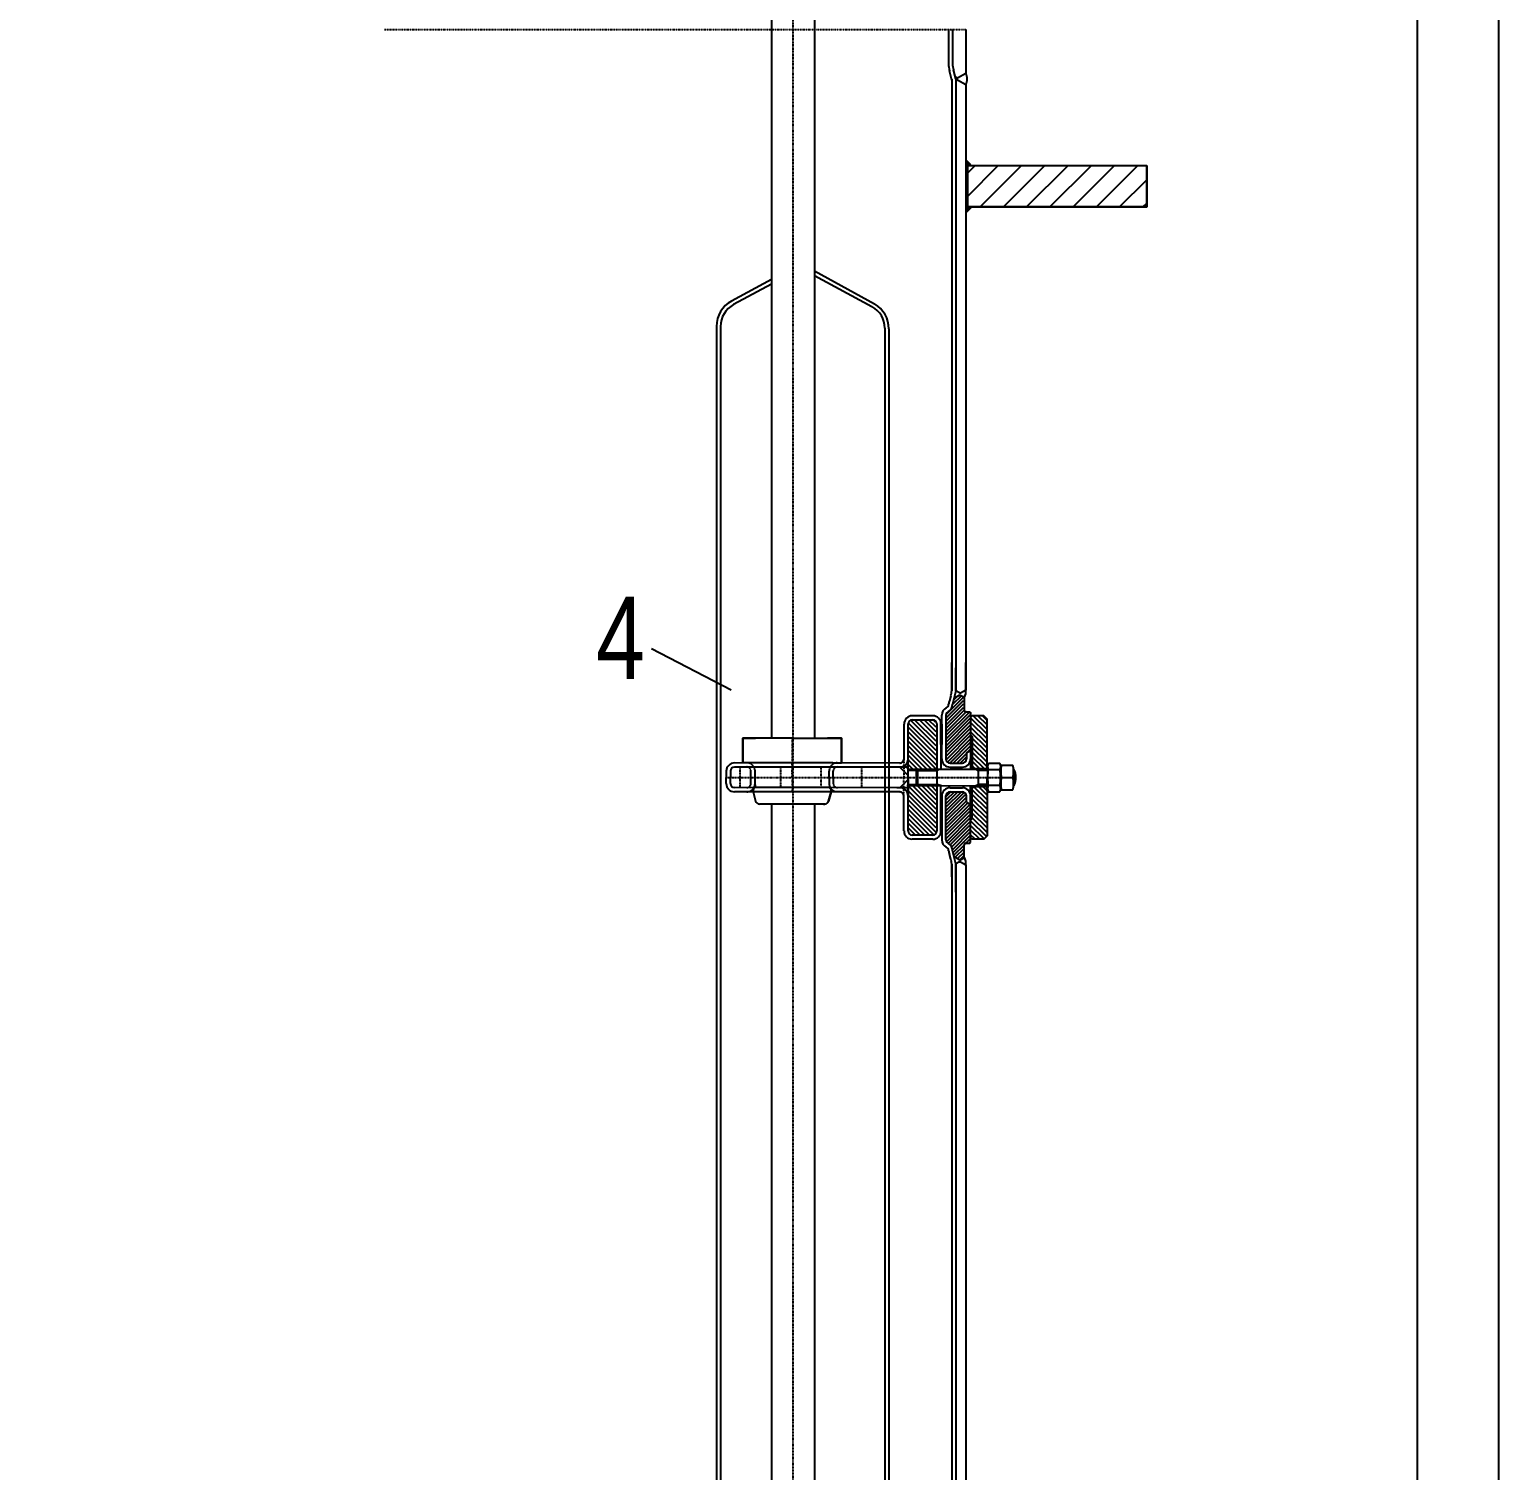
# Model space of a CAD drawing. Extents: x 77471 to 85881, y 26709 to 38599.
# Drawn here: x 84094 to 85880, y 34169 to 35921 of the extents above; entities that cross this region are included whole.
import ezdxf
from ezdxf.enums import TextEntityAlignment as Align

# ---------------------------------------------------------------- set-up
doc = ezdxf.new("R2010")
doc.units = 0
doc.header["$MEASUREMENT"] = 0
for name, pattern in [('DASHDOT', [1, 0.5, -0.25, 0, -0.25]), ('DASHED', [0.75, 0.5, -0.25]), ('DIVIDE', [1.25, 0.5, -0.25, 0, -0.25, 0, -0.25])]:
    doc.linetypes.add(name, pattern=pattern)
for name, color, linetype in [('1', 7, 'CONTINUOUS'), ('10', 7, 'CONTINUOUS'), ('15', 7, 'CONTINUOUS'), ('20', 7, 'CONTINUOUS'), ('21', 7, 'CONTINUOUS'), ('22', 7, 'CONTINUOUS'), ('30', 7, 'CONTINUOUS'), ('5', 7, 'CONTINUOUS'), ('60', 7, 'CONTINUOUS')]:
    doc.layers.add(name, color=color, linetype=linetype)
doc.styles.get("Standard").update_dxf_attribs({"font": 'txt', "height": 0.2})

msp = doc.modelspace()

# ---------------------------------------------------------------- linework, layer by layer
at = {"layer": '1', "color": 253, "linetype": 'Continuous'}
msp.add_lwpolyline([(77570.8, 26809), (85780.8, 26809), (85780.8, 38499), (77570.8, 38499), (77570.8, 26809)], dxfattribs=at)
at = {"layer": '10', "color": 2, "linetype": 'DASHDOT'}
for p, q in [((85021.8, 36653.1), (85021.8, 33067.2)), ((85020.7, 35059.1), (85020.7, 35029.1))]:
    msp.add_line(p, q, dxfattribs=at)
at = {"layer": '10', "color": 3, "linetype": 'Continuous'}
for p, q in [((84995.6, 36451.4), (84995.6, 35059.1)), ((85048, 36451.4), (85048, 35059.1)), ((85210.8, 35920.8), (85210.8, 35879.3)), ((85215.8, 35920.8), (85215.8, 35879.3)), ((85231.8, 35920.8), (85231.8, 35867.2)), ((85214.9, 35859.2), (85211.9, 35870.3)), ((85219.8, 35860.5), (85216.8, 35871.6)), ((85451.8, 35755), (85231.8, 35755)), ((85233.8, 35755), (85233.8, 35705)), ((85233.8, 35746.1), (85242.7, 35755)), ((85233.8, 35717.8), (85270.9, 35755)), ((85249.2, 35705), (85299.2, 35755)), ((85277.5, 35705), (85327.5, 35755)), ((85305.8, 35705), (85355.8, 35755)), ((85334.1, 35705), (85384.1, 35755)), ((85362.4, 35705), (85412.4, 35755)), ((85390.6, 35705), (85440.6, 35755)), ((85451.8, 35755), (85451.8, 35705)), ((85418.9, 35705), (85451.8, 35737.9)), ((85451.8, 35705), (85231.8, 35705)), ((85447.2, 35705), (85451.8, 35709.6)), ((85066.3, 34999.1), (84975.1, 34999.1)), ((84995.6, 34978.8), (84995.6, 33719.1)), ((85048, 34979.3), (85048, 33719.1))]:
    msp.add_line(p, q, dxfattribs=at)
at = {"layer": '10', "color": 3, "linetype": 'DIVIDE'}
msp.add_line((84525.4, 35920.8), (85231.8, 35920.8), dxfattribs=at)
at = {"layer": '10', "color": 92, "linetype": 'Continuous'}
for p, q in [((85214.8, 35860.4), (85214.8, 35116.8)), ((85219.8, 35860.5), (85219.8, 35116.6)), ((85231.8, 35853.7), (85231.8, 35117.6)), ((85214.8, 35117.1), (85214.8, 35151.2)), ((85219.7, 35151.2), (85219.7, 35116.9)), ((85231.8, 35117.9), (85231.8, 35151.2)), ((85214.7, 35132.7), (85214.7, 35116.9)), ((85219.8, 35116.9), (85219.8, 35144.9)), ((85219.7, 35116.9), (85215.7, 35100.7)), ((85224.3, 35114.3), (85219.7, 35116.9)), ((85224.3, 35114.3), (85225.4, 35114.3)), ((85225.4, 35114.3), (85231.8, 35117.9)), ((85228.7, 35104.6), (85207.7, 35083.6)), ((85228.7, 35100.4), (85207.7, 35079.4)), ((85228.7, 35096.1), (85207.7, 35075.1)), ((85228.7, 35108.8), (85207.8, 35087.9)), ((85213.8, 35110.7), (85211.9, 35104.8)), ((85226.5, 35110.8), (85215.7, 35100)), ((85224.3, 35111.4), (85217.5, 35107.5)), ((85221, 35109.5), (85217.6, 35106.2)), ((85224.3, 35111.4), (85225.4, 35111.4)), ((85225.4, 35111.4), (85229.7, 35109)), ((85229.7, 35109), (85229.7, 35093.4)), ((85202.7, 35033.9), (85202.7, 35087.2)), ((85229.1, 35092.3), (85207.7, 35070.9)), ((85232.6, 35091.5), (85207.7, 35066.6)), ((85236.8, 35091.4), (85207.7, 35062.4)), ((85237.7, 35088.1), (85207.7, 35058.1)), ((85207.7, 35087.2), (85207.7, 35033.9)), ((85237.7, 35083.9), (85207.7, 35053.9)), ((85237.7, 35079.7), (85207.7, 35049.7)), ((85231.7, 35091.4), (85236.7, 35091.4)), ((85236.7, 35091.4), (85237.7, 35090.4)), ((85237.7, 35090.4), (85237.7, 35021.4)), ((85237.7, 35075.4), (85207.7, 35045.4)), ((85237.7, 35071.2), (85207.7, 35041.2)), ((85237.7, 35066.9), (85207.7, 35036.9)), ((85237.7, 35062.7), (85207.9, 35032.8)), ((84960.7, 35059.1), (84960.7, 35029.1)), ((85020.7, 35059.1), (84960.7, 35059.1)), ((84960.7, 35059.1), (84960.7, 35029.1)), ((84961.1, 35059.1), (84960.7, 35058.7)), ((85020.7, 35059.1), (85080.7, 35059.1)), ((85080.5, 35059.1), (85080.7, 35058.8)), ((85080.7, 35059.1), (85080.7, 35029.1)), ((85080.7, 35059.1), (85080.7, 35029.1)), ((85202.1, 35051.5), (85201.7, 35051.1)), ((85202.7, 35050.7), (85201.7, 35049.7)), ((85202.7, 35049.3), (85201.7, 35050.3)), ((85202.7, 35049.3), (85201.7, 35048.3)), ((85202.7, 35047.9), (85201.7, 35048.9)), ((85202.7, 35047.9), (85201.7, 35046.9)), ((85202.7, 35046.4), (85201.7, 35047.4)), ((85202.7, 35046.4), (85201.7, 35045.4)), ((85202.7, 35045), (85201.7, 35046)), ((85202.7, 35045), (85201.7, 35044)), ((85202.7, 35043.6), (85201.7, 35044.6)), ((85202.7, 35043.6), (85201.7, 35042.6)), ((85202.7, 35042.2), (85201.7, 35043.2)), ((85202.1, 35041.5), (85201.7, 35041.8)), ((85202.7, 35050.7), (85202, 35051.5)), ((85202.7, 35042.2), (85202, 35041.5)), ((85237.7, 35058.4), (85209.6, 35030.2)), ((85237.7, 35054.2), (85212.6, 35029)), ((85237.7, 35050), (85216.7, 35029)), ((85232.7, 35041.5), (85237.7, 35044.3)), ((85237.7, 35045.7), (85234.5, 35042.5)), ((84960.7, 35029.3), (84961, 35029.1)), ((84960.7, 35029.3), (84961, 35029.1)), ((84965.7, 35029.1), (84960.7, 35029.1)), ((84965.7, 35029.1), (84960.7, 35029.1)), ((85070.2, 35029.1), (85080.7, 35029.1)), ((85070.2, 35029.1), (85080.7, 35029.1)), ((85212.7, 35029), (85227.7, 35029)), ((85212.7, 35024), (85227.7, 35024)), ((85232.7, 35040.7), (85221, 35029)), ((85232.7, 35036.5), (85225.2, 35029)), ((85232, 35031.4), (85230.4, 35029.9)), ((85232.7, 35041.5), (85232.7, 35034)), ((84973.4, 34993.8), (84976.4, 34982.8)), ((84973.4, 34993.8), (84976.4, 34982.8)), ((84974.8, 34998.7), (84974.7, 34998.7)), ((84974.8, 34998.7), (84974.7, 34998.7)), ((85068.1, 34993.8), (85065.1, 34982.8)), ((85065.1, 34982.8), (85068.1, 34993.8)), ((85066.7, 34998.7), (85066.8, 34998.7)), ((85066.7, 34998.7), (85066.8, 34998.7)), ((85202.7, 34989), (85202.7, 34935.7)), ((85213.8, 34994), (85207.7, 34987.9)), ((85218, 34994), (85207.7, 34983.7)), ((85222.3, 34994), (85207.7, 34979.4)), ((85226.5, 34994), (85207.7, 34975.2)), ((85230, 34993.2), (85207.7, 34970.9)), ((85232.1, 34991), (85207.7, 34966.7)), ((85207.7, 34935.7), (85207.7, 34989)), ((85212.7, 34999), (85227.7, 34999)), ((85212.7, 34994), (85227.7, 34994)), ((85232.7, 34981.5), (85232.7, 34989)), ((85237.7, 34932.5), (85237.7, 35001.5)), ((85060.3, 34979.1), (84981.2, 34979.1)), ((85027.2, 34979.1), (85014.2, 34979.1)), ((85026.9, 34979.1), (85014.5, 34979.1)), ((85058.7, 34979.1), (85060.3, 34979.1)), ((85202.1, 34981.4), (85201.7, 34981.1)), ((85202.7, 34980.7), (85201.7, 34979.7)), ((85202.7, 34979.3), (85201.7, 34980.3)), ((85202.7, 34979.3), (85201.7, 34978.3)), ((85202.7, 34977.9), (85201.7, 34978.9)), ((85202.7, 34977.9), (85201.7, 34976.9)), ((85202.7, 34976.5), (85201.7, 34977.5)), ((85202.7, 34976.5), (85201.7, 34975.5)), ((85202.7, 34975), (85201.7, 34976)), ((85202.7, 34975), (85201.7, 34974)), ((85202.7, 34973.6), (85201.7, 34974.6)), ((85202.7, 34973.6), (85201.7, 34972.6)), ((85202.7, 34972.2), (85201.7, 34973.2)), ((85202.1, 34971.4), (85201.7, 34971.8)), ((85202.7, 34980.7), (85202, 34981.4)), ((85202.7, 34972.2), (85202, 34971.4)), ((85232.7, 34987.5), (85207.7, 34962.5)), ((85232.7, 34983.2), (85207.7, 34958.2)), ((85234.3, 34980.5), (85207.7, 34954)), ((85237, 34979), (85207.7, 34949.7)), ((85237.7, 34975.5), (85207.7, 34945.5)), ((85237.7, 34971.2), (85207.7, 34941.2)), ((85232.7, 34981.5), (85237.7, 34978.6)), ((85237.7, 34967), (85207.7, 34937)), ((85237.7, 34962.8), (85208.3, 34933.3)), ((85237.7, 34958.5), (85210.5, 34931.3)), ((85237.7, 34954.3), (85212.9, 34929.4)), ((85237.7, 34950), (85214.7, 34927)), ((85237.7, 34945.8), (85215.6, 34923.6)), ((85237.7, 34941.5), (85216.5, 34920.3)), ((85237.7, 34937.3), (85231.9, 34931.5)), ((85213.8, 34912.2), (85211.9, 34918.1)), ((85219.7, 34906.3), (85215.7, 34922.5)), ((85229.7, 34929.3), (85217.5, 34917)), ((85229.7, 34925.1), (85219.1, 34914.4)), ((85229.7, 34920.8), (85221.8, 34912.9)), ((85229.7, 34913.9), (85229.7, 34929.5)), ((85231.7, 34931.5), (85236.7, 34931.5)), ((85237.7, 34933.1), (85236.1, 34931.5)), ((85236.7, 34931.5), (85237.7, 34932.5)), ((85214.7, 34890.5), (85214.7, 34906.3)), ((85214.8, 34906.1), (85214.8, 33776.8)), ((85214.8, 34906.1), (85214.8, 34872)), ((85224.3, 34911.5), (85217.5, 34915.4)), ((85224.3, 34909), (85219.7, 34906.3)), ((85219.7, 34872), (85219.7, 34906.3)), ((85219.8, 34906.3), (85219.8, 33776.6)), ((85219.8, 34906.3), (85219.8, 34878.3)), ((85224.3, 34911.5), (85225.4, 34911.5)), ((85224.3, 34909), (85225.4, 34909)), ((85229.7, 34916.6), (85224.6, 34911.5)), ((85225.4, 34911.5), (85229.7, 34913.9)), ((85225.4, 34909), (85231.8, 34905.3)), ((85231.8, 34905.3), (85231.8, 33777.6)), ((85231.8, 34905.3), (85231.8, 34872))]:
    msp.add_line(p, q, dxfattribs=at)
at = {"layer": '10', "color": 1, "linetype": 'Continuous'}
for p, q in [((85201.9, 35051.5), (85201.7, 35051.3)), ((85202.3, 35051.5), (85201.7, 35050.9)), ((85202.7, 35051.5), (85201.7, 35050.5)), ((85202.7, 35050.2), (85201.7, 35051.2)), ((85202.7, 35051), (85201.7, 35050)), ((85202.7, 35049.8), (85201.7, 35050.8)), ((85202.7, 35050.6), (85201.7, 35049.6)), ((85202.7, 35049.4), (85201.7, 35050.4)), ((85202.7, 35050.2), (85201.7, 35049.2)), ((85202.7, 35049), (85201.7, 35050)), ((85202.7, 35049.8), (85201.7, 35048.8)), ((85202.7, 35048.5), (85201.7, 35049.5)), ((85202.7, 35049.3), (85201.7, 35048.3)), ((85202.7, 35048.1), (85201.7, 35049.1)), ((85202.7, 35048.9), (85201.7, 35047.9)), ((85202.7, 35047.7), (85201.7, 35048.7)), ((85202.7, 35048.5), (85201.7, 35047.5)), ((85202.7, 35047.3), (85201.7, 35048.3)), ((85202.7, 35048.1), (85201.7, 35047.1)), ((85202.7, 35046.8), (85201.7, 35047.8)), ((85202.7, 35047.7), (85201.7, 35046.7)), ((85202.7, 35046.4), (85201.7, 35047.4)), ((85202.7, 35047.2), (85201.7, 35046.2)), ((85202.7, 35046), (85201.7, 35047)), ((85202.7, 35046.8), (85201.7, 35045.8)), ((85202.7, 35045.6), (85201.7, 35046.6)), ((85202.7, 35046.4), (85201.7, 35045.4)), ((85202.7, 35045.1), (85201.7, 35046.1)), ((85202.7, 35046), (85201.7, 35045)), ((85202.7, 35044.7), (85201.7, 35045.7)), ((85202.7, 35045.5), (85201.7, 35044.5)), ((85202.7, 35044.3), (85201.7, 35045.3)), ((85202.7, 35045.1), (85201.7, 35044.1)), ((85202.7, 35043.9), (85201.7, 35044.9)), ((85202.7, 35044.7), (85201.7, 35043.7)), ((85202.7, 35043.4), (85201.7, 35044.4)), ((85202.7, 35044.3), (85201.7, 35043.3)), ((85202.7, 35043), (85201.7, 35044)), ((85202.7, 35043.8), (85201.7, 35042.8)), ((85202.7, 35042.6), (85201.7, 35043.6)), ((85202.7, 35043.4), (85201.7, 35042.4)), ((85202.7, 35042.2), (85201.7, 35043.2)), ((85202.7, 35043), (85201.7, 35042)), ((85202.7, 35041.7), (85201.7, 35042.7)), ((85202.7, 35042.6), (85201.7, 35041.6)), ((85202.6, 35041.5), (85201.7, 35042.3)), ((85202.2, 35041.5), (85201.7, 35041.9)), ((85202.7, 35050.7), (85201.9, 35051.5)), ((85202.7, 35042.1), (85202.1, 35041.5)), ((85202.7, 35051.1), (85202.4, 35051.5)), ((85201.8, 35041.5), (85201.7, 35041.5)), ((85202.7, 35041.7), (85202.5, 35041.5)), ((85202.6, 34981.4), (85201.7, 34980.6)), ((85202.2, 34981.4), (85201.7, 34981)), ((85201.8, 34981.4), (85201.7, 34981.4)), ((85202.7, 34980.3), (85201.7, 34981.3)), ((85202.7, 34981.2), (85201.7, 34980.2)), ((85202.7, 34979.9), (85201.7, 34980.9)), ((85202.7, 34980.7), (85201.7, 34979.7)), ((85202.7, 34979.5), (85201.7, 34980.5)), ((85202.7, 34980.3), (85201.7, 34979.3)), ((85202.7, 34979.1), (85201.7, 34980.1)), ((85202.7, 34979.9), (85201.7, 34978.9)), ((85202.7, 34978.6), (85201.7, 34979.6)), ((85202.7, 34979.5), (85201.7, 34978.5)), ((85202.7, 34978.2), (85201.7, 34979.2)), ((85202.7, 34979), (85201.7, 34978)), ((85202.7, 34977.8), (85201.7, 34978.8)), ((85202.7, 34978.6), (85201.7, 34977.6)), ((85202.7, 34977.4), (85201.7, 34978.4)), ((85202.7, 34978.2), (85201.7, 34977.2)), ((85202.7, 34977), (85201.7, 34978)), ((85202.7, 34977.8), (85201.7, 34976.8)), ((85202.7, 34976.5), (85201.7, 34977.5)), ((85202.7, 34977.3), (85201.7, 34976.3)), ((85202.7, 34976.1), (85201.7, 34977.1)), ((85202.7, 34976.9), (85201.7, 34975.9)), ((85202.7, 34975.7), (85201.7, 34976.7)), ((85202.7, 34976.5), (85201.7, 34975.5)), ((85202.7, 34975.3), (85201.7, 34976.3)), ((85202.7, 34976.1), (85201.7, 34975.1)), ((85202.7, 34974.8), (85201.7, 34975.8)), ((85202.7, 34975.6), (85201.7, 34974.6)), ((85202.7, 34974.4), (85201.7, 34975.4)), ((85202.7, 34975.2), (85201.7, 34974.2)), ((85202.7, 34974), (85201.7, 34975)), ((85202.7, 34974.8), (85201.7, 34973.8)), ((85202.7, 34973.6), (85201.7, 34974.6)), ((85202.7, 34974.4), (85201.7, 34973.4)), ((85202.7, 34973.1), (85201.7, 34974.1)), ((85202.7, 34973.9), (85201.7, 34972.9)), ((85202.7, 34972.7), (85201.7, 34973.7)), ((85202.7, 34973.5), (85201.7, 34972.5)), ((85202.7, 34972.3), (85201.7, 34973.3)), ((85202.7, 34973.1), (85201.7, 34972.1)), ((85202.7, 34971.9), (85201.7, 34972.9)), ((85202.7, 34972.7), (85201.7, 34971.7)), ((85202.7, 34971.4), (85201.7, 34972.4)), ((85202.3, 34971.4), (85201.7, 34972)), ((85201.9, 34971.4), (85201.7, 34971.6)), ((85202.7, 34972.3), (85201.9, 34971.4)), ((85202.7, 34980.8), (85202.1, 34981.4)), ((85202.7, 34971.8), (85202.4, 34971.4)), ((85202.7, 34981.2), (85202.5, 34981.4))]:
    msp.add_line(p, q, dxfattribs=at)
at = {"layer": '10', "color": 253, "linetype": 'Continuous'}
msp.add_lwpolyline([(77472.1, 38597.2), (85879.6, 38597.2), (85879.6, 26710.8), (77472.1, 26710.8), (77472.1, 38597.2)], dxfattribs=at)
at = {"layer": '10', "color": 3, "linetype": 'Continuous'}
msp.add_lwpolyline([(85219.8, 35858.3), (85221.8, 35859.5), (85221.8, 35859.5), (85231.8, 35853.7), (85231.8, 35853.7, 0.262314), (85231.8, 35867.2), (85231.8, 35867.2), (85221.8, 35861.5), (85221.8, 35861.5), (85219.1, 35863), (85219.1, 35863), (85219.8, 35860.5), (85219.8, 35860.5)], format="xyb", close=True, dxfattribs=at)
msp.add_lwpolyline([(85233.8, 35705), (85451.8, 35705), (85451.8, 35755), (85233.8, 35755)], close=True, dxfattribs=at)
at = {"layer": '10', "color": 92, "linetype": 'Continuous'}
for points in [[(85070.2, 35029.1), (84960.7, 35029.1), (84960.7, 35059.1), (84976.4, 35059.1)], [(85070.2, 35029.1), (85080.7, 35029.1), (85080.7, 35059.1), (85063.9, 35059.1)]]:
    msp.add_lwpolyline(points, dxfattribs=at)
for points in [[(85202.7, 35051.5), (85201.7, 35051.5), (85201.7, 35041.5), (85202.7, 35041.5)], [(85202.7, 34971.4), (85201.7, 34971.4), (85201.7, 34981.4), (85202.7, 34981.4)]]:
    msp.add_lwpolyline(points, close=True, dxfattribs=at)
at = {"layer": '10', "color": 3, "linetype": 'Continuous'}
for radius in [35, 30]:
    msp.add_arc((85245.8, 35879.3), radius, 180, 195.0021, dxfattribs=at)
at = {"layer": '10', "color": 92, "linetype": 'Continuous'}
for centre, radius, start, end in [((85194.7, 35117.1), 20, 342.1546, 0.0007), ((85212.7, 35087.2), 10, 117.6728, 180), ((85205.4, 35100.9), 5.6, 299.3823, 355.7801), ((85205.7, 35100.4), 10, 299.5877, 360), ((85230.9, 35098.3), 20.1, 161.2249, 173.6632), ((85212.7, 35087.2), 5, 113.9664, 180), ((85231.7, 35093.4), 2, 180, 270), ((85212.7, 35034), 10, 180, 270), ((85212.7, 35034), 5, 180, 270), ((85227.7, 35034), 5, 270, 360), ((85227.7, 35034), 10, 270, 360), ((84978.2, 34995.1), 5, 135, 194.9971), ((84978.2, 34995.1), 5, 135, 194.9971), ((84971.2, 35002.3), 5, 315, 360), ((85063.2, 34995.1), 5, 345.0029, 45), ((85063.2, 34995.1), 5, 345.0029, 45), ((85212.7, 34989), 10, 90, 180), ((85212.7, 34989), 5, 90, 180), ((85227.7, 34989), 10, 0, 90), ((85227.7, 34989), 5, 0, 90), ((84981.2, 34984.1), 5, 194.9951, 270), ((84981.2, 34984.1), 5, 194.9951, 270), ((85060.3, 34984.1), 5, 270, 345.0049), ((85060.3, 34984.1), 5, 270, 345.0049), ((85212.7, 34935.7), 10, 180, 242.3272), ((85212.7, 34935.7), 5, 180, 246.0336), ((85205.4, 34922), 5.6, 4.2199, 60.6177), ((85205.7, 34922.5), 10, 360, 60.4123), ((85230.9, 34924.6), 20.1, 186.3368, 198.7751), ((85231.7, 34929.5), 2, 90, 180), ((85194.7, 34906.1), 20, 359.9993, 17.8454)]:
    msp.add_arc(centre, radius, start, end, dxfattribs=at)
at = {"layer": '10', "color": 3, "linetype": 'Continuous'}
for points in [[(85231.8, 35754.9), (85231.8, 35763.6), (85240.4, 35754.9)], [(85231.8, 35705), (85231.8, 35696.4), (85240.4, 35705)]]:
    msp.add_solid(points, dxfattribs=at)
at = {"layer": '15', "color": 1, "linetype": 'Continuous'}
msp.add_line((84946.7, 35117.4), (84849.9, 35168), dxfattribs=at)
at = {"layer": '15', "color": 92, "linetype": 'Continuous'}
msp.add_line((84971, 35059.1), (84976.4, 35059.1), dxfattribs=at)
msp.add_lwpolyline([(84971.2, 35029.1), (84960.7, 35029.1), (84960.7, 35059.1), (84970.8, 35059.1)], dxfattribs=at)
for centre, start, end in [((84978.2, 34995.1), 135, 192.4138), ((84971.2, 35002.3), 315, 360)]:
    msp.add_arc(centre, 5, start, end, dxfattribs=at)
at = {"layer": '20', "color": 92, "linetype": 'Continuous'}
for p, q in [((85195.7, 35044.2), (85162, 35077.9)), ((85195.7, 35049.8), (85164.6, 35081)), ((85195.7, 35055.5), (85169.9, 35081.3)), ((85195.7, 35061.1), (85175.4, 35081.5)), ((85195.7, 35066.8), (85181.1, 35081.5)), ((85195.7, 35072.5), (85186.7, 35081.5)), ((85195.2, 35078.7), (85192.9, 35080.9)), ((85257.7, 35064), (85237.7, 35084)), ((85257.7, 35058.3), (85237.7, 35078.3)), ((85257.7, 35069.6), (85240.9, 35086.4)), ((85257.7, 35075.3), (85246.6, 35086.4)), ((85257.7, 35080.9), (85252.2, 35086.4)), ((85195.7, 35038.5), (85161.7, 35072.5)), ((85196.7, 35031.9), (85161.7, 35066.9)), ((85196.7, 35026.2), (85161.7, 35061.2)), ((85257.7, 35052.7), (85237.7, 35072.7)), ((85257.7, 35047), (85237.7, 35067)), ((85197.3, 35020), (85161.7, 35055.5)), ((85191.7, 35020), (85161.7, 35049.9)), ((85186, 35020), (85161.7, 35044.2)), ((85257.7, 35041.3), (85239.7, 35059.3)), ((85257.7, 35035.7), (85239.7, 35053.7)), ((85257.7, 35030), (85239.7, 35048)), ((85257.7, 35024.4), (85239.7, 35042.4)), ((85151.9, 35028.9), (84950.7, 35029.1)), ((85148.2, 35023.9), (84950.7, 35024.1)), ((85161.7, 35023.9), (85148.2, 35023.9)), ((85151.7, 35028.9), (85151.9, 35028.9)), ((85163.6, 35020), (85158, 35025.5)), ((85180.4, 35020), (85161.7, 35038.6)), ((85174.7, 35020), (85161.7, 35032.9)), ((85169.1, 35020), (85161.7, 35027.3)), ((85202.7, 35032.3), (85202.7, 35032.2)), ((85254, 35022.4), (85239.7, 35036.7)), ((85248.4, 35022.4), (85239.7, 35031.1)), ((85242.7, 35022.4), (85239.7, 35025.4)), ((84940.7, 35019.1), (84940.7, 35011.6)), ((84940.7, 35004.1), (84940.7, 35011.6)), ((84945.7, 35019.1), (84945.7, 35011.6)), ((84945.7, 35004.1), (84945.7, 35011.6)), ((85239.7, 35023.4), (85239.7, 35021.4)), ((85240.7, 35022.4), (85240.7, 35021.4)), ((85256.7, 35022.4), (85256.7, 35021.4)), ((85257.7, 34995), (85257.7, 35011.5)), ((85148.2, 34998.9), (84950.7, 34999.1)), ((85151.9, 34993.9), (84950.7, 34994.1)), ((85161.7, 34998.9), (85148.2, 34998.9)), ((85151.7, 34993.9), (85151.9, 34993.9)), ((85195.7, 34967.3), (85160.7, 35002.3)), ((85195.7, 34961.6), (85160.7, 34996.6)), ((85195.7, 34956), (85161.7, 34990)), ((85195.7, 34972.9), (85165.7, 35002.9)), ((85195.7, 34978.6), (85171.4, 35003)), ((85195.7, 34984.2), (85177, 35003)), ((85196.9, 34988.7), (85182.7, 35003)), ((85196.7, 34994.6), (85189.9, 35001.5)), ((85196.7, 35000.2), (85194, 35003)), ((85239.7, 34999.5), (85239.7, 35001.5)), ((85240.9, 35000.5), (85239.7, 34998.5)), ((85257.7, 34978.5), (85239.7, 34996.5)), ((85257.7, 34972.8), (85239.7, 34990.8)), ((85240.7, 35000.5), (85240.7, 35001.5)), ((85257.7, 34984.1), (85241.4, 35000.5)), ((85257.7, 34989.8), (85247.1, 35000.5)), ((85257.7, 34995.4), (85252.7, 35000.5)), ((85256.7, 35000.5), (85256.7, 35001.5)), ((85195.7, 34950.3), (85161.7, 34984.3)), ((85195.5, 34944.9), (85161.7, 34978.6)), ((85192.8, 34941.9), (85161.7, 34973)), ((85257.7, 34967.2), (85239.7, 34985.2)), ((85257.7, 34961.5), (85239.7, 34979.5)), ((85257.7, 34955.8), (85239.7, 34973.8)), ((85187.6, 34941.5), (85161.7, 34967.3)), ((85182, 34941.5), (85161.7, 34961.7)), ((85176.3, 34941.5), (85161.7, 34956)), ((85238.8, 34960.9), (85237.7, 34959.1)), ((85257, 34939.7), (85237.7, 34958.9)), ((85254.1, 34936.8), (85237.7, 34953.2)), ((85257.7, 34950.2), (85239.7, 34968.2)), ((85257.7, 34944.5), (85239.7, 34962.5)), ((85170.6, 34941.5), (85161.7, 34950.4)), ((85248.8, 34936.5), (85237.7, 34947.6)), ((85243.2, 34936.5), (85237.7, 34941.9))]:
    msp.add_line(p, q, dxfattribs=at)
at = {"layer": '20', "color": 92, "linetype": 'DASHED'}
for p, q in [((84970.7, 35004.2), (84970.7, 35019.2)), ((84975.7, 35004.1), (84975.7, 35019.2)), ((85065.7, 35011.7), (85065.7, 35019.2)), ((85065.7, 35011.7), (85065.7, 35004.2)), ((85070.7, 35011.7), (85070.7, 35019.2)), ((85070.7, 35011.7), (85070.7, 35004.2))]:
    msp.add_line(p, q, dxfattribs=at)
at = {"layer": '20', "color": 92, "linetype": 'Continuous'}
for points in [[(85237.7, 35084.4), (85237.7, 35062.6), (85237.7, 35062.6), (85239.7, 35061.4), (85239.7, 35061.4), (85239.7, 35023.4), (85239.7, 35023.4), (85240.7, 35022.4), (85240.7, 35022.4), (85256.7, 35022.4), (85256.7, 35022.4), (85257.7, 35023.4), (85257.7, 35021.4), (85257.7, 35082.4), (85257.7, 35082.4), (85253.7, 35086.4), (85253.7, 35086.4), (85239.7, 35086.4), (85239.7, 35086.4)], [(85237.7, 34938.5), (85237.7, 34960.3), (85237.7, 34960.3), (85239.7, 34961.5), (85239.7, 34961.5), (85239.7, 34999.5), (85239.7, 34999.5), (85240.7, 35000.5), (85240.7, 35000.5), (85256.7, 35000.5), (85256.7, 35000.5), (85257.7, 34999.5), (85257.7, 35001.5), (85257.7, 34940.5), (85257.7, 34940.5), (85253.7, 34936.5), (85253.7, 34936.5), (85239.7, 34936.5), (85239.7, 34936.5)]]:
    msp.add_lwpolyline(points, close=True, dxfattribs=at)
for points in [[(85161.7, 35013.9), (85151.7, 35023.9), (85151.7, 35023.9), (85161.7, 35013.9), (85161.7, 35033.9), (85161.7, 35033.9, -0.414214), (85151.7, 35023.9), (85151.7, 35023.9)], [(85161.7, 35008.9), (85151.7, 34998.9), (85151.7, 34998.9), (85161.7, 35008.9), (85161.7, 34988.9), (85161.7, 34988.9, 0.414214), (85151.7, 34998.9), (85151.7, 34998.9)]]:
    msp.add_lwpolyline(points, format="xyb", close=True, dxfattribs=at)
for centre, radius, start, end in [((84950.7, 35019.1), 10, 90, 180), ((84950.7, 35019.1), 5, 90, 180), ((85151.7, 35033.9), 5, 270, 360), ((85151.7, 35033.9), 10, 270, 360), ((84950.7, 35004.1), 10, 180, 270), ((84950.7, 35004.1), 5, 180, 270), ((85151.7, 34988.9), 5, 0, 90)]:
    msp.add_arc(centre, radius, start, end, dxfattribs=at)
at = {"layer": '20', "color": 92, "linetype": 'DASHED'}
for centre, radius, start, end in [((84965.7, 35019.2), 10, 0, 90), ((84965.7, 35019.2), 5, 0, 90), ((85075.7, 35019.2), 10, 92.0407, 180), ((85075.7, 35019.2), 5, 90, 180), ((84965.7, 35004.2), 5, 270, 0), ((84965.7, 35004.1), 10, 269.9534, 0), ((85075.7, 35004.2), 10, 180, 270), ((85075.7, 35004.2), 5, 180, 270)]:
    msp.add_arc(centre, radius, start, end, dxfattribs=at)
at = {"layer": '21', "color": 92, "linetype": 'Continuous'}
for p, q in [((84995.6, 35616.9), (84947.1, 35590.6)), ((85048, 35621.7), (85117.7, 35583.9)), ((85048.1, 35627.3), (85120.9, 35587)), ((84995.6, 35611.2), (84949.5, 35586.2)), ((84928.8, 35559.8), (84928.8, 34904.8)), ((84933.8, 35559.8), (84933.9, 33236.6)), ((85133.4, 35557.5), (85133.4, 35029)), ((85138.4, 35556.7), (85138.4, 35029)), ((85133.4, 34993.9), (85133.4, 33689)), ((85138.4, 34993.9), (85138.4, 33689)), ((84928.8, 34904.8), (84928.8, 33236.6))]:
    msp.add_line(p, q, dxfattribs=at)
at = {"layer": '21', "color": 92, "linetype": 'DASHED'}
for p, q in [((85133.4, 35029), (85133.4, 34993.9)), ((85138.4, 35029), (85138.4, 34993.9))]:
    msp.add_line(p, q, dxfattribs=at)
at = {"layer": '21', "color": 92, "linetype": 'Continuous'}
for centre, radius, start, end in [((84963.8, 35559.8), 35, 118.5008, 180), ((84963.8, 35559.8), 30, 118.5015, 180), ((85103.4, 35557.5), 30, 0, 61.4992), ((85103.4, 35556.7), 35, 0, 59.9984)]:
    msp.add_arc(centre, radius, start, end, dxfattribs=at)
at = {"layer": '22', "color": 92, "linetype": 'Continuous'}
for p, q in [((85166.7, 35081.5), (85191.7, 35081.5)), ((85191.7, 35086.5), (85166.8, 35086.5)), ((85161.7, 35020), (85161.7, 35076.7)), ((85196.7, 35076.5), (85196.7, 35011.5)), ((85201.7, 35051.4), (85201.7, 35076.6)), ((85201.7, 35076.5), (85201.7, 35021.5)), ((85202.7, 35051.4), (85202.7, 35076.6)), ((85202.7, 35076.4), (85202.7, 35054.8)), ((85202.7, 35076.4), (85202.7, 35051.4)), ((85161.7, 35021.5), (85196.7, 35021.5)), ((85161.7, 35011.5), (85161.7, 35020)), ((85171.7, 35020), (85161.7, 35020)), ((85161.7, 35003), (85161.7, 35011.5)), ((85171.7, 35020), (85173.2, 35021.5)), ((85171.7, 35020), (85171.7, 35011.5)), ((85171.7, 35020), (85196.7, 35020)), ((85171.7, 35011.5), (85171.7, 35003)), ((85173.2, 35021.5), (85173.2, 35011.5)), ((85173.2, 35011.5), (85173.2, 35001.5)), ((85201.3, 35021.5), (85196.7, 35020)), ((85196.7, 35011.5), (85196.7, 34946.5)), ((85161.7, 34946.5), (85161.7, 35003)), ((85161.7, 35003), (85171.7, 35003)), ((85161.7, 35001.5), (85202.7, 35001.5)), ((85173.2, 35001.5), (85171.7, 35003)), ((85171.7, 35002.9), (85196.7, 35002.9)), ((85201.3, 35001.5), (85196.7, 35003)), ((85201.7, 34946.4), (85201.7, 35001.5)), ((85171.7, 34941.5), (85166.7, 34941.5)), ((85191.7, 34936.4), (85166.8, 34936.4)), ((85191.7, 34941.5), (85171.7, 34941.5))]:
    msp.add_line(p, q, dxfattribs=at)
at = {"layer": '22', "color": 92, "linetype": 'DASHDOT'}
msp.add_line((84940.7, 35011.5), (85292.8, 35011.5), dxfattribs=at)
at = {"layer": '22', "color": 92, "linetype": 'Continuous'}
for centre, radius, start, end in [((85221.4, 35115.7), 10.6, 322.0987, 11.7746), ((85166.7, 35076.5), 5, 90, 180), ((85191.7, 35076.5), 10, 0, 90), ((85191.7, 35076.5), 5, 0, 90), ((85166.7, 34946.5), 5, 180, 270), ((85191.7, 34946.5), 5, 270, 360), ((85191.7, 34946.4), 10, 270, 360), ((85221.4, 34907.5), 10.6, 348.2254, 37.9013)]:
    msp.add_arc(centre, radius, start, end, dxfattribs=at)
at = {"layer": '30', "color": 92, "linetype": 'DASHDOT'}
for p, q in [((85020.7, 35011.6), (85020.7, 35029.1)), ((84957.6, 34999.5), (84957.6, 35023.5)), ((85006.9, 34999.5), (85006.9, 35023.5)), ((85020.7, 35011.6), (85020.7, 34994.1)), ((85056.1, 34999), (85056.1, 35023)), ((85105.3, 34999.5), (85105.3, 35023.5))]:
    msp.add_line(p, q, dxfattribs=at)
at = {"layer": '30', "color": 52, "linetype": 'DASHDOT'}
msp.add_line((85228.8, 35011.5), (85231.7, 35011.5), dxfattribs=at)
at = {"layer": '30', "color": 92, "linetype": 'Continuous'}
for centre, start, end in [((85166.8, 35076.4), 90, 180), ((85166.8, 34946.4), 180, 267.438)]:
    msp.add_arc(centre, 10, start, end, dxfattribs=at)
at = {"layer": '5', "color": 92, "linetype": 'Continuous'}
for p, q in [((85156.7, 35076.4), (85156.7, 35033.9)), ((85156.7, 35076.4), (85156.7, 35033.9)), ((85156.7, 34946.4), (85156.7, 34988.9)), ((85156.7, 34946.4), (85156.7, 34988.9))]:
    msp.add_line(p, q, dxfattribs=at)
at = {"layer": '5', "color": 92, "linetype": 'DIVIDE'}
for p in [(85156.7, 35033.9), (85156.7, 34988.9)]:
    msp.add_line(p, (85156.7, 35011.4), dxfattribs=at)
at = {"layer": '60', "color": 92, "linetype": 'Continuous'}
for p, q in [((85258.2, 35025), (85258.2, 35011.5)), ((85259.3, 35028.8), (85273.2, 35028.8)), ((85274.2, 35025), (85274.2, 35011.5)), ((85275.2, 35026.5), (85289.1, 35026.5)), ((85173.2, 35021.4), (85258.2, 35021.5)), ((85244.2, 35021.5), (85246.7, 35020)), ((85246.7, 35021.5), (85246.7, 35011.5)), ((85258.2, 35020), (85246.7, 35020)), ((85246.7, 35011.5), (85246.7, 35001.5)), ((85258.2, 34997.9), (85258.2, 35011.5)), ((85259.2, 35021), (85273.3, 35021)), ((85274.2, 34997.9), (85274.2, 35011.5)), ((85275.2, 35011.5), (85289.1, 35011.5)), ((85290.9, 35020), (85290.1, 35020)), ((85290.1, 35019), (85290.1, 35011.5)), ((85290.1, 35011.5), (85290.1, 35001.5)), ((85290.1, 35011.5), (85290.1, 35004)), ((85173.2, 35001.4), (85258.2, 35001.5)), ((85244.2, 35001.5), (85246.7, 35003)), ((85258.2, 35003), (85246.7, 35003)), ((85259.2, 35001.9), (85273.3, 35001.9)), ((85259.3, 34994.1), (85273.2, 34994.1)), ((85275.2, 34996.5), (85289.1, 34996.5)), ((85290.9, 35003), (85290.1, 35003))]:
    msp.add_line(p, q, dxfattribs=at)
for centre, radius, start, end in [((85266.2, 35024.9), 7.95, 150.6436, 208.9867), ((85266.3, 35024.9), 7.95, 331.0133, 29.3564), ((85302.9, 35019), 28.6, 164.8167, 195.1833), ((85261.4, 35019), 28.6, 344.8167, 15.1833), ((85314.7, 35010.5), 56.5, 169.221, 178.9872), ((85314.7, 35012.5), 56.5, 181.0128, 190.779), ((85217.8, 35010.5), 56.5, 1.0128, 10.779), ((85217.8, 35012.5), 56.5, 349.221, 358.9872), ((85302.9, 35004), 28.6, 164.8167, 195.1833), ((85261.4, 35004), 28.6, 344.8167, 15.1833), ((85272.8, 35011.5), 20, 330.0262, 30.0229), ((85266.2, 34998), 7.95, 151.0133, 209.3564), ((85266.3, 34998), 7.95, 330.6436, 28.9867)]:
    msp.add_arc(centre, radius, start, end, dxfattribs=at)

# ---------------------------------------------------------------- texts
at = {"layer": '15', "color": 1, "linetype": 'Continuous', "width": 0.79999}
msp.add_text('4', height=100, dxfattribs=at).set_placement((84812.1, 35131.1), align=Align.CENTER)

doc.saveas('drawing.dxf')
